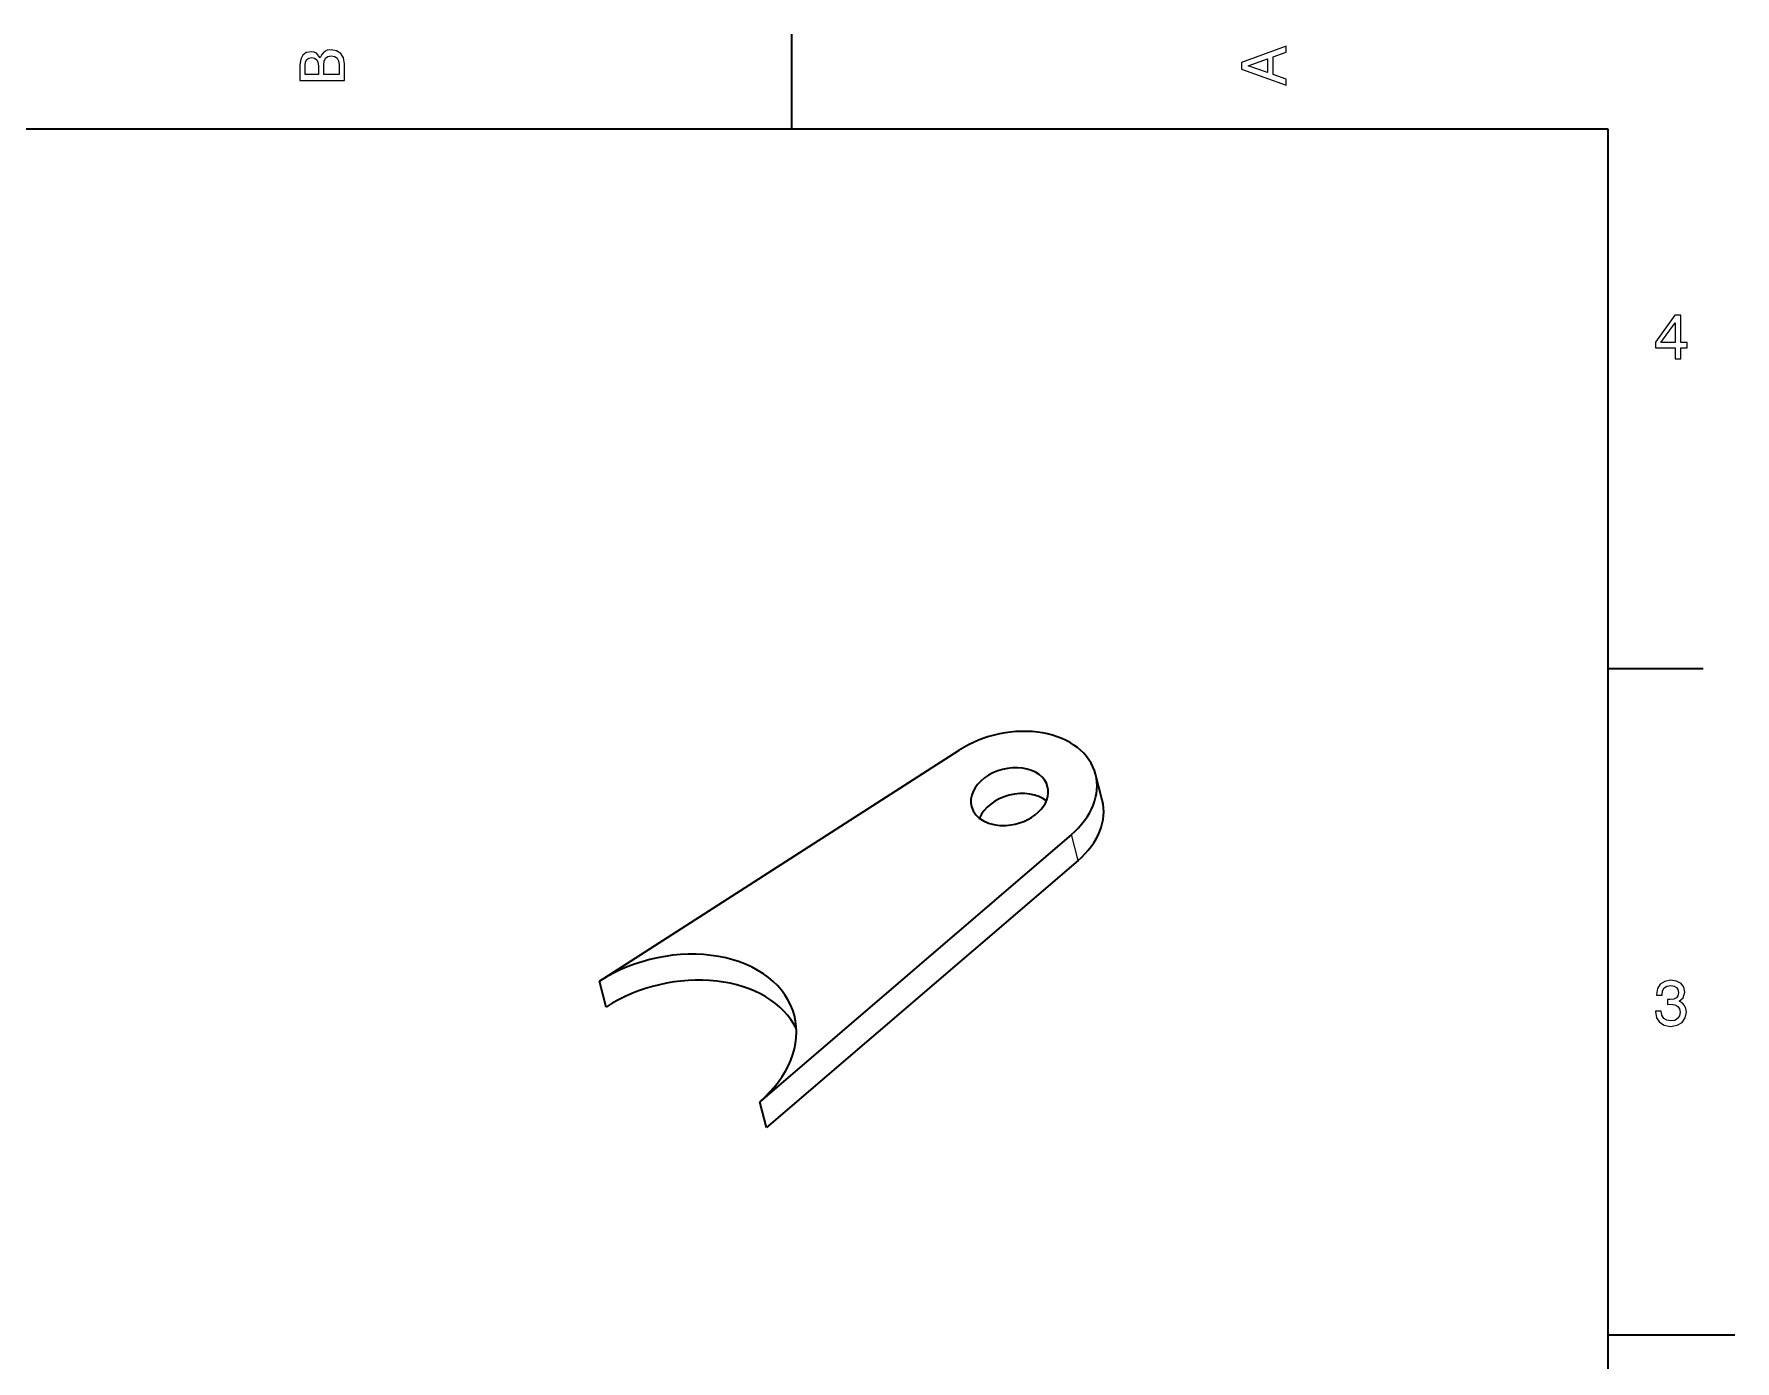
# Model space of a CAD drawing. Extents: x 0 to 297, y 0 to 210.
# Drawn here: x 163 to 297, y 103 to 207.5 of the extents above; entities that cross this region are included whole.
import ezdxf

# ---------------------------------------------------------------- set-up
doc = ezdxf.new("R2010")
doc.units = 0

msp = doc.modelspace()

# ---------------------------------------------------------------- linework, layer by layer
at = {"color": 7, "lineweight": 35, "ltscale": 0.1875}
for p, q in [((222.699997, 200), (222.699997, 207.5)), ((287, 157.5), (294.5, 157.5))]:
    msp.add_line(p, q, dxfattribs=at)
at = {"color": 7, "lineweight": 35}
for p, q in [((287, 200), (10, 200)), ((287, 10), (287, 200)), ((207.536072, 132.875458), (235.872391, 151.073486)), ((244.71344, 144.427399), (220.166138, 123.381065)), ((245.240219, 142.391602), (220.692917, 121.345261))]:
    msp.add_line(p, q, dxfattribs=at)
at = {"color": 7, "lineweight": 35, "ltscale": 0.052571}
for p, q in [((247.149002, 147.136337), (246.622223, 149.172134)), ((208.062836, 130.839661), (207.536072, 132.875458)), ((220.692917, 121.345261), (220.166138, 123.381065))]:
    msp.add_line(p, q, dxfattribs=at)
at = {"color": 7, "lineweight": 13, "ltscale": 0.052571}
msp.add_line((245.240219, 142.391602), (244.71344, 144.427399), dxfattribs=at)
at = {"color": 7, "lineweight": 35, "ltscale": 0.25}
msp.add_line((287, 105), (297, 105), dxfattribs=at)
at = {"color": 7, "lineweight": 13}
for points in [[(261.633209, 203.466858), (261.633209, 203.930847), (260.604401, 204.298996), (260.604401, 205.695969), (261.633209, 206.064133), (261.633209, 206.538193), (258.128174, 205.257217), (258.128174, 204.742798)], [(185.542007, 205.630417), (185.249496, 205.983429), (185.052811, 206.074219), (184.81073, 206.104477), (184.432495, 206.03891), (184.160156, 205.842224), (183.993729, 205.524506), (183.933212, 205.080704), (183.933212, 203.835022), (187.433212, 203.835022), (187.433212, 205.151306), (187.36261, 205.620331), (187.155838, 205.968307), (186.828018, 206.185165), (186.384216, 206.260818), (186.08667, 206.215424), (185.839554, 206.094391), (185.65799, 205.897705)], [(185.385666, 204.984879), (185.385666, 204.298996), (184.351807, 204.298996), (184.351807, 205.025223), (184.382065, 205.297562), (184.472839, 205.489197), (184.629181, 205.605194), (184.86116, 205.645538), (185.093155, 205.600143), (185.254532, 205.479111), (185.355408, 205.272339)], [(187.014618, 205.095825), (187.014618, 204.298996), (185.809296, 204.298996), (185.809296, 205.050446), (185.844589, 205.368164), (185.9505, 205.595108), (186.132065, 205.731277), (186.394302, 205.776657), (186.671692, 205.731277), (186.863327, 205.605194), (186.979324, 205.393372)], [(260.17572, 204.460388), (258.632477, 205), (260.17572, 205.539627)], [(292.277374, 181.916794), (292.731262, 181.916794), (292.731262, 182.784225), (293.23056, 182.784225), (293.23056, 183.187683), (292.731262, 183.187683), (292.731262, 185.341141), (292.272339, 185.341141), (290.739197, 183.228027), (290.739197, 182.784225), (292.277374, 182.784225)], [(291.162842, 183.187683), (292.277374, 184.756134), (292.277374, 183.187683)], [(290.729126, 130.51622), (290.729126, 130.480911), (290.809814, 129.996765), (291.046844, 129.633652), (291.420044, 129.401657), (291.914276, 129.315933), (292.438782, 129.401657), (292.832153, 129.623566), (293.08429, 129.976593), (293.175079, 130.430481), (293.134735, 130.728027), (293.023773, 130.970108), (292.842224, 131.156708), (292.600159, 131.292877), (292.927948, 131.565216), (293.043945, 131.998932), (292.968292, 132.392303), (292.751434, 132.68985), (292.398407, 132.87645), (291.914276, 132.942017), (291.460388, 132.861313), (291.112396, 132.63942), (290.885468, 132.286392), (290.809814, 131.817368), (290.809814, 131.782074), (291.258636, 131.782074), (291.299011, 132.104828), (291.430115, 132.336823), (291.641937, 132.478027), (291.939484, 132.528473), (292.201721, 132.488113), (292.393372, 132.382217), (292.509369, 132.210739), (292.554749, 131.97876), (292.509369, 131.731628), (292.388336, 131.565216), (292.176514, 131.46434), (291.889069, 131.434082), (291.692383, 131.439133), (291.692383, 131.04071), (291.939484, 131.050797), (292.257202, 131.005417), (292.494232, 130.884369), (292.635468, 130.687683), (292.685883, 130.430481), (292.630402, 130.13797), (292.484161, 129.921112), (292.252167, 129.784943), (291.944519, 129.739563), (291.626801, 129.789993), (291.394806, 129.941284), (291.248566, 130.183365), (291.193085, 130.51622)]]:
    msp.add_lwpolyline(points, close=True, dxfattribs=at)
at = {"color": 7, "lineweight": 35}
for centre, major_axis, start_param, end_param in [((239.845474, 147.418396), (6.776794, 1.753555), 0.0000384715, 2.0027892147), ((239.845474, 147.418396), (3.00116, 0.776581), 0.0000073236, 3.1415999772), ((239.845474, 147.418396), (6.776794, 1.753555), 5.3142918052, 6.2832237787), ((240.372253, 145.382599), (3.00116, 0.776581), 0.4958451459, 2.6458600374), ((239.845474, 147.418396), (3.00116, 0.776581), 4.4439386733, 6.2831926308), ((239.845474, 147.418396), (3.00116, 0.776581), 3.1415999772, 4.4439386733), ((240.372253, 145.382599), (6.776794, 1.753555), 5.3142918052, 6.2832237787), ((213.211884, 127.653915), (9.681152, 2.505081), 0.0000384715, 2.0027892147), ((213.738678, 125.618111), (9.681152, 2.505081), 0.1480749879, 2.0027892147), ((213.211884, 127.653915), (9.681152, 2.505081), 5.3142918052, 6.2832237787)]:
    msp.add_ellipse(centre, major_axis=major_axis, ratio=0.71321, start_param=start_param, end_param=end_param, dxfattribs=at)

doc.saveas('drawing.dxf')
